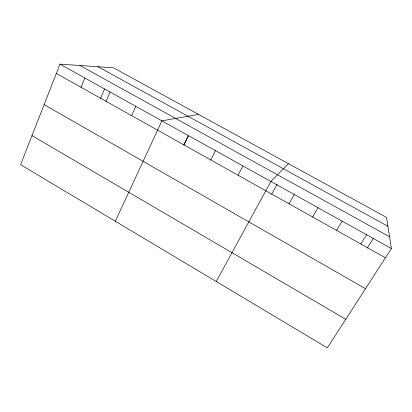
<?xml version="1.0" encoding="UTF-8"?>
<svg xmlns="http://www.w3.org/2000/svg" width="412" height="412" viewBox="0 0 412 412"><rect width="100%" height="100%" fill="white"/><g stroke="black" fill="none" stroke-linecap="round" stroke-linejoin="round"><path stroke-width="0.62" d="M59.972 64.143L20.6 164.682L327.329 347.857L391.4 248.534L386.533 217.407L113.516 67.815L59.972 64.143L391.4 248.534M81.025 87.272L84.826 77.971M100.363 98.937L104.576 88.966M106.121 101.331L110.092 92.025M131.639 115.623L135.775 106.317M115.324 221.249L161.89 120.845L198.579 114.423M183.788 145.019L188.5 135.275M183.953 144.921L188.449 135.62M210.779 159.949L215.461 150.648M238.059 175.229L242.936 165.938M216.233 281.514L270.89 181.486L288.457 163.667M271.585 194.279L277.137 184.2M289.054 203.791L294.297 194.51M312.631 216.995L318.043 207.725M336.547 230.39L342.14 221.131M360.814 243.981L366.587 234.732M367.252 248.024L373.313 238.404M98.046 66.754L387.924 226.281M79.99 65.518L389.561 236.761M56.331 73.444L385.441 257.773M44.115 104.627L365.501 288.678M31.976 135.63L345.761 319.285"/></g></svg>
